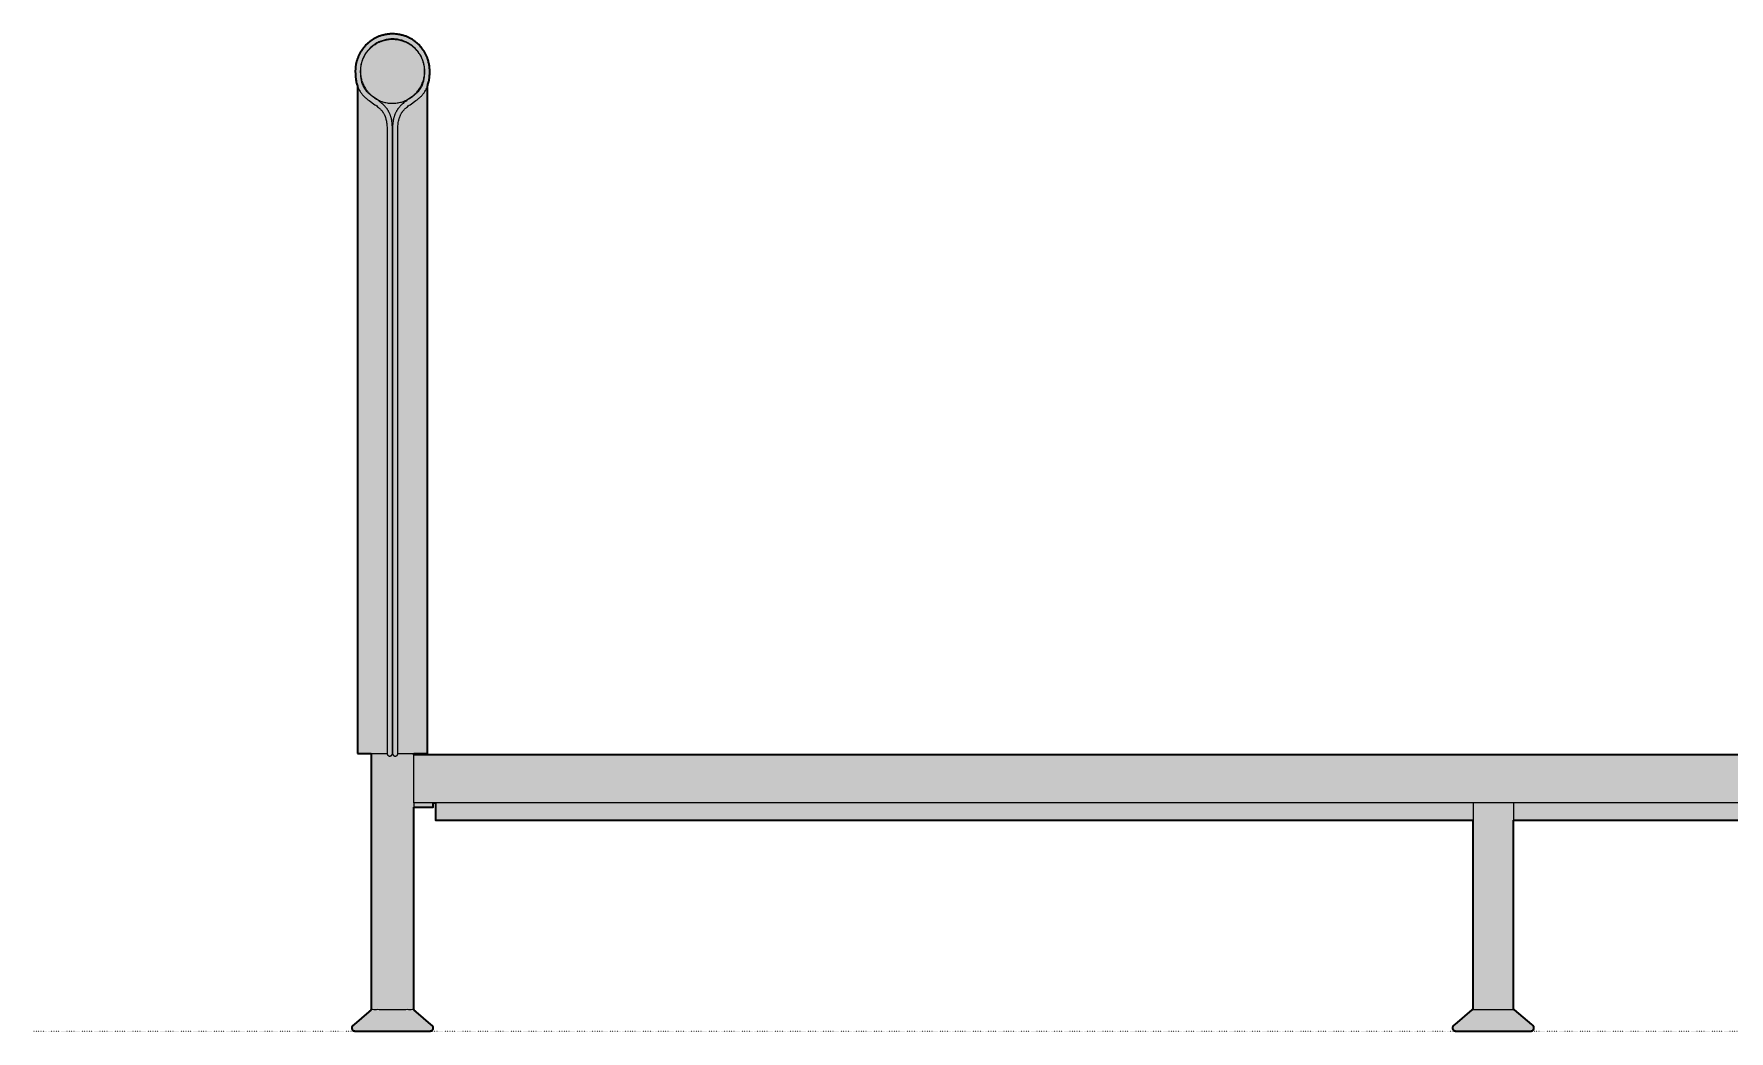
# Model space of a CAD drawing. Header units: millimetres. Extents: x 0 to 4978, y -1455 to 931.
# Drawn here: x 0 to 1582, y 0 to 931 of the extents above; entities that cross this region are included whole.
import ezdxf

# ---------------------------------------------------------------- set-up
doc = ezdxf.new("R2010")
doc.units = ezdxf.units.MM
doc.linetypes.add('Dots', pattern=[1, 0, -1])
doc.layers.add('Blocks', color=7, linetype='Continuous')
doc.layers.add('Blocks$Fill', color=7, linetype='Continuous', true_color=0xffffff)
for name, color, linetype, lineweight, true_color in [('Blocks$Inner', 7, 'Continuous', 25, 0x007f00), ('Blocks$Outline', 7, 'Continuous', 35, 0xff3f3f), ('Groud', 7, 'Dots', 25, 0x243775)]:
    doc.layers.add(name, color=color, linetype=linetype, lineweight=lineweight, true_color=true_color)

# ---------------------------------------------------------------- blocks, each defined once
blk = doc.blocks.new('Tomoto bed 140x200 Side')
at = {"layer": 'Blocks$Fill'}
blk.add_hatch(color=256, dxfattribs=at).paths.add_polyline_path([(314.7, 20), (297.6, 5.2), (297.6, 5.1), (297.5, 5), (297.4, 5), (297.4, 4.9), (297.3, 4.8), (297.2, 4.7), (297.2, 4.6), (297.1, 4.6), (297.1, 4.5), (297, 4.4), (297, 4.3), (296.9, 4.2), (296.9, 4.1), (296.8, 4), (296.8, 3.9), (296.8, 3.8), (296.8, 3.7), (296.7, 3.6), (296.7, 3.5), (296.7, 3.4), (296.7, 3.3), (296.7, 3.2), (296.7, 3.1), (296.7, 3), (296.7, 2.9), (296.7, 2.8), (296.7, 2.7), (296.7, 2.6), (296.7, 2.5), (296.8, 2.3), (296.8, 2.2), (296.8, 2.1), (296.8, 2), (296.9, 2), (296.9, 1.9), (297, 1.8), (297, 1.7), (297, 1.6), (297.1, 1.5), (297.1, 1.4), (297.2, 1.3), (297.3, 1.2), (297.3, 1.1), (297.4, 1.1), (297.5, 1), (297.5, 0.9), (297.6, 0.8), (297.7, 0.8), (297.8, 0.7), (297.8, 0.6), (297.9, 0.6), (298, 0.5), (298.1, 0.4), (298.2, 0.4), (298.3, 0.3), (298.4, 0.3), (298.5, 0.3), (298.6, 0.2), (298.7, 0.2), (298.8, 0.1), (298.9, 0.1), (299, 0.1), (299.1, 0.1), (299.2, 0), (299.3, 0), (299.4, 0), (299.5, 0), (299.6, 0), (299.7, 0), (369.8, 0), (369.9, 0), (370, 0), (370.1, 0), (370.2, 0), (370.3, 0.1), (370.4, 0.1), (370.5, 0.1), (370.6, 0.1), (370.7, 0.2), (370.8, 0.2), (370.9, 0.3), (371, 0.3), (371.1, 0.3), (371.2, 0.4), (371.3, 0.4), (371.3, 0.5), (371.4, 0.6), (371.5, 0.6), (371.6, 0.7), (371.7, 0.8), (371.8, 0.8), (371.8, 0.9), (371.9, 1), (372, 1.1), (372, 1.1), (372.1, 1.2), (372.2, 1.3), (372.2, 1.4), (372.3, 1.5), (372.3, 1.6), (372.4, 1.7), (372.4, 1.8), (372.5, 1.9), (372.5, 2), (372.5, 2), (372.6, 2.1), (372.6, 2.2), (372.6, 2.3), (372.6, 2.5), (372.6, 2.6), (372.7, 2.7), (372.7, 2.8), (372.7, 2.9), (372.7, 3), (372.7, 3.1), (372.7, 3.2), (372.7, 3.3), (372.7, 3.4), (372.6, 3.5), (372.6, 3.6), (372.6, 3.7), (372.6, 3.8), (372.5, 3.9), (372.5, 4), (372.5, 4.1), (372.4, 4.2), (372.4, 4.3), (372.4, 4.4), (372.3, 4.5), (372.2, 4.6), (372.2, 4.6), (372.1, 4.7), (372.1, 4.8), (372, 4.9), (371.9, 5), (371.9, 5), (371.8, 5.1), (371.7, 5.2), (371.6, 5.3), (354.7, 20), (354.7, 209), (372.7, 209), (372.7, 213), (374.8, 213), (374.8, 197), (1343, 197), (1343, 20), (1342, 20), (1326.2, 6.3), (1325, 5.2), (1324.9, 5.1), (1324.8, 5), (1324.8, 5), (1324.7, 4.9), (1324.6, 4.8), (1324.6, 4.7), (1324.5, 4.6), (1324.5, 4.6), (1324.4, 4.5), (1324.4, 4.4), (1324.3, 4.3), (1324.3, 4.2), (1324.2, 4.1), (1324.2, 4), (1324.2, 3.9), (1324.1, 3.8), (1324.1, 3.7), (1324.1, 3.6), (1324.1, 3.5), (1324.1, 3.4), (1324.1, 3.3), (1324, 3.2), (1324, 3.1), (1324, 3), (1324, 2.9), (1324.1, 2.8), (1324.1, 2.7), (1324.1, 2.6), (1324.1, 2.5), (1324.1, 2.3), (1324.1, 2.2), (1324.2, 2.1), (1324.2, 2), (1324.2, 2), (1324.3, 1.9), (1324.3, 1.8), (1324.4, 1.7), (1324.4, 1.6), (1324.5, 1.5), (1324.5, 1.4), (1324.6, 1.3), (1324.6, 1.2), (1324.7, 1.1), (1324.8, 1.1), (1324.8, 1), (1324.9, 0.9), (1325, 0.8), (1325, 0.8), (1325.1, 0.7), (1325.2, 0.6), (1325.3, 0.6), (1325.4, 0.5), (1325.5, 0.4), (1325.5, 0.4), (1325.6, 0.3), (1325.7, 0.3), (1325.8, 0.3), (1325.9, 0.2), (1326, 0.2), (1326.1, 0.1), (1326.2, 0.1), (1326.3, 0.1), (1326.4, 0.1), (1326.5, 0), (1326.6, 0), (1326.7, 0), (1326.8, 0), (1326.9, 0), (1327, 0), (1397.1, 0), (1397.2, 0), (1397.4, 0), (1397.5, 0), (1397.6, 0), (1397.7, 0.1), (1397.8, 0.1), (1397.9, 0.1), (1398, 0.1), (1398.1, 0.2), (1398.2, 0.2), (1398.3, 0.3), (1398.3, 0.3), (1398.4, 0.3), (1398.5, 0.4), (1398.6, 0.4), (1398.7, 0.5), (1398.8, 0.6), (1398.9, 0.6), (1399, 0.7), (1399, 0.8), (1399.1, 0.8), (1399.2, 0.9), (1399.3, 1), (1399.3, 1.1), (1399.4, 1.1), (1399.5, 1.2), (1399.5, 1.3), (1399.6, 1.4), (1399.6, 1.5), (1399.7, 1.6), (1399.7, 1.7), (1399.8, 1.8), (1399.8, 1.9), (1399.9, 2), (1399.9, 2), (1399.9, 2.1), (1399.9, 2.2), (1400, 2.3), (1400, 2.5), (1400, 2.6), (1400, 2.7), (1400, 2.8), (1400, 2.9), (1400, 3), (1400, 3.1), (1400, 3.2), (1400, 3.3), (1400, 3.4), (1400, 3.5), (1400, 3.6), (1400, 3.7), (1399.9, 3.8), (1399.9, 3.9), (1399.9, 4), (1399.8, 4.1), (1399.8, 4.2), (1399.8, 4.3), (1399.7, 4.4), (1399.7, 4.5), (1399.6, 4.6), (1399.6, 4.6), (1399.5, 4.7), (1399.4, 4.8), (1399.4, 4.9), (1399.3, 5), (1399.2, 5), (1399.2, 5.1), (1399.1, 5.2), (1399, 5.3), (1397.9, 6.3), (1382, 20), (1381, 20), (1381, 197), (2344.7, 197), (2344.7, 209), (2392.7, 209), (2392.7, 20), (2375.6, 5.2), (2375.6, 5.1), (2375.5, 5), (2375.4, 5), (2375.4, 4.9), (2375.3, 4.8), (2375.2, 4.7), (2375.2, 4.6), (2375.1, 4.6), (2375.1, 4.5), (2375, 4.4), (2375, 4.3), (2374.9, 4.2), (2374.9, 4.1), (2374.8, 4), (2374.8, 3.9), (2374.8, 3.8), (2374.8, 3.7), (2374.7, 3.6), (2374.7, 3.5), (2374.7, 3.4), (2374.7, 3.3), (2374.7, 3.2), (2374.7, 3.1), (2374.7, 3), (2374.7, 2.9), (2374.7, 2.8), (2374.7, 2.7), (2374.7, 2.6), (2374.7, 2.5), (2374.8, 2.3), (2374.8, 2.2), (2374.8, 2.1), (2374.8, 2), (2374.9, 2), (2374.9, 1.9), (2375, 1.8), (2375, 1.7), (2375, 1.6), (2375.1, 1.5), (2375.1, 1.4), (2375.2, 1.3), (2375.3, 1.2), (2375.3, 1.1), (2375.4, 1.1), (2375.5, 1), (2375.5, 0.9), (2375.6, 0.8), (2375.7, 0.8), (2375.8, 0.7), (2375.8, 0.6), (2375.9, 0.6), (2376, 0.5), (2376.1, 0.4), (2376.2, 0.4), (2376.3, 0.3), (2376.4, 0.3), (2376.5, 0.3), (2376.6, 0.2), (2376.7, 0.2), (2376.8, 0.1), (2376.9, 0.1), (2377, 0.1), (2377.1, 0.1), (2377.2, 0), (2377.3, 0), (2377.4, 0), (2377.5, 0), (2377.6, 0), (2377.7, 0), (2447.8, 0), (2447.9, 0), (2448, 0), (2448.1, 0), (2448.2, 0), (2448.3, 0.1), (2448.4, 0.1), (2448.5, 0.1), (2448.6, 0.1), (2448.7, 0.2), (2448.8, 0.2), (2448.9, 0.3), (2449, 0.3), (2449.1, 0.3), (2449.2, 0.4), (2449.3, 0.4), (2449.3, 0.5), (2449.4, 0.6), (2449.5, 0.6), (2449.6, 0.7), (2449.7, 0.8), (2449.8, 0.8), (2449.8, 0.9), (2449.9, 1), (2450, 1.1), (2450, 1.1), (2450.1, 1.2), (2450.2, 1.3), (2450.2, 1.4), (2450.3, 1.5), (2450.3, 1.6), (2450.4, 1.7), (2450.4, 1.8), (2450.5, 1.9), (2450.5, 2), (2450.5, 2), (2450.6, 2.1), (2450.6, 2.2), (2450.6, 2.3), (2450.6, 2.5), (2450.6, 2.6), (2450.7, 2.7), (2450.7, 2.8), (2450.7, 2.9), (2450.7, 3), (2450.7, 3.1), (2450.7, 3.2), (2450.7, 3.3), (2450.7, 3.4), (2450.6, 3.5), (2450.6, 3.6), (2450.6, 3.7), (2450.6, 3.8), (2450.5, 3.9), (2450.5, 4), (2450.5, 4.1), (2450.4, 4.2), (2450.4, 4.3), (2450.4, 4.4), (2450.3, 4.5), (2450.2, 4.6), (2450.2, 4.6), (2450.1, 4.7), (2450.1, 4.8), (2450, 4.9), (2449.9, 5), (2449.9, 5), (2449.8, 5.1), (2449.7, 5.2), (2449.6, 5.3), (2432.7, 20), (2432.7, 239.6), (2433.6, 240.5), (2434.4, 241.3), (2435.1, 242), (2435.7, 242.8), (2436.4, 243.6), (2437, 244.5), (2437.6, 245.3), (2438.2, 246.2), (2438.7, 247.1), (2439.2, 248), (2439.7, 248.9), (2440.1, 249.9), (2440.5, 250.8), (2440.9, 251.8), (2441.2, 252.8), (2441.5, 253.8), (2441.8, 254.8), (2442, 255.8), (2442.2, 256.8), (2442.4, 257.8), (2442.5, 258.9), (2442.6, 259.9), (2442.7, 262), (2442.7, 263), (2442.6, 264.1), (2442.5, 265.1), (2442.4, 266.2), (2442.2, 267.2), (2442, 268.2), (2441.8, 269.2), (2441.5, 270.2), (2441.2, 271.2), (2440.9, 272.2), (2440.5, 273.2), (2440.1, 274.1), (2439.7, 275.1), (2439.2, 276), (2438.7, 276.9), (2438.2, 277.8), (2437.6, 278.7), (2437, 279.5), (2436.4, 280.4), (2435.7, 281.2), (2435.1, 282), (2434.4, 282.7), (2433.6, 283.5), (2432.9, 284.2), (2432.1, 284.9), (2431.3, 285.5), (2430.4, 286.2), (2429.6, 286.8), (2428.7, 287.4), (2427.8, 287.9), (2426.9, 288.4), (2426, 288.9), (2425.1, 289.3), (2424.1, 289.7), (2423.1, 290.1), (2422.2, 290.5), (2421.2, 290.8), (2420.2, 291.1), (2419.1, 291.3), (2418.1, 291.5), (2417.1, 291.7), (2416.1, 291.8), (2415, 291.9), (2414, 292), (2412.9, 292), (2411.9, 292), (2410.9, 291.9), (2409.8, 291.9), (2408.8, 291.7), (2407.8, 291.6), (2406.7, 291.4), (2405.7, 291.2), (2404.7, 290.9), (2403.7, 290.6), (2402.7, 290.3), (2401.7, 289.9), (2400.8, 289.5), (2399.8, 289.1), (2398.9, 288.6), (2398, 288.2), (2397.1, 287.6), (2396.2, 287.1), (2395.3, 286.5), (2394.5, 285.9), (2393.7, 285.2), (2392.9, 284.5), (2392.1, 283.8), (2391.4, 283.1), (2390.7, 282.4), (2390, 281.6), (2389.3, 280.8), (2388.7, 280), (2388, 279.1), (2387.5, 278.3), (2386.9, 277.4), (2386.4, 276.5), (2385.9, 275.6), (2385.5, 274.6), (2385, 273.7), (2384.7, 272.7), (2384.3, 271.7), (2384, 270.7), (2383.7, 269.7), (2383.4, 268.7), (2383.2, 267.7), (2383, 266.7), (2382.9, 265.6), (2382.8, 264.6), (2382.7, 263.6), (2382.7, 262.5), (2382.7, 261.5), (2382.7, 260.4), (2382.8, 259.4), (2382.9, 258.4), (2383, 258), (354.7, 258), (354.7, 259.2), (367.4, 259.2), (367.4, 812.6), (367.4, 882.3), (367.8, 883.6), (368.1, 884.4), (368.3, 885.4), (368.6, 886.4), (368.8, 887.5), (368.9, 888.6), (369.1, 889.8), (369.2, 890.9), (369.3, 892), (369.4, 893), (369.4, 895), (369.4, 896.6), (369.4, 897.3), (369.4, 897.9), (369.3, 898.5), (369.3, 899.1), (369.2, 899.8), (369.2, 900.4), (369.1, 901.1), (368.9, 901.9), (368.8, 902.7), (368.6, 903.4), (368.4, 904.3), (368.2, 905.3), (367.9, 906.2), (367.6, 907.1), (367.4, 907.7), (367.2, 908.4), (366.9, 909), (366.6, 909.7), (366.4, 910.3), (366.1, 910.9), (365.8, 911.5), (365.4, 912.2), (365.1, 912.8), (364.8, 913.4), (364.4, 914), (364.1, 914.6), (363.7, 915.2), (363.3, 915.7), (362.9, 916.3), (362.5, 916.9), (362, 917.4), (361.6, 918), (361.1, 918.5), (360.7, 919.1), (360.1, 919.7), (359.5, 920.4), (358.8, 921), (358.2, 921.6), (357.7, 922.1), (357.1, 922.5), (356.6, 923), (356, 923.4), (355.5, 923.8), (354.9, 924.3), (354.3, 924.7), (353.7, 925.1), (353.2, 925.4), (352.6, 925.8), (352, 926.2), (351.4, 926.5), (350.7, 926.8), (350.1, 927.1), (349.5, 927.4), (348.9, 927.7), (348.3, 928), (347.6, 928.2), (347, 928.5), (346.4, 928.7), (345.7, 928.9), (345.1, 929.2), (344.5, 929.3), (343.8, 929.5), (343.2, 929.7), (342.5, 929.8), (341.9, 930), (341.2, 930.1), (340.1, 930.3), (338.9, 930.5), (337.7, 930.6), (336.5, 930.7), (335.6, 930.7), (334.8, 930.8), (333.9, 930.7), (333.1, 930.7), (332.5, 930.7), (331.8, 930.6), (331.2, 930.6), (330.6, 930.5), (330, 930.4), (329.4, 930.3), (328.7, 930.2), (328.1, 930.1), (327.5, 930), (326.8, 929.8), (326.2, 929.7), (325.5, 929.5), (324.9, 929.3), (324.3, 929.2), (323.6, 928.9), (323, 928.7), (322.3, 928.5), (321.6, 928.2), (321, 927.9), (320.4, 927.7), (319.7, 927.4), (319.1, 927.1), (318.5, 926.8), (317.9, 926.4), (317.3, 926.1), (316.7, 925.7), (315.8, 925.2), (315, 924.6), (314.4, 924.2), (313.9, 923.8), (313.3, 923.4), (312.8, 923), (312.2, 922.5), (311.7, 922), (311.2, 921.6), (310.6, 921.1), (310.1, 920.6), (309.6, 920.1), (309.2, 919.6), (308.7, 919.1), (308.2, 918.5), (307.8, 918), (307.3, 917.4), (306.9, 916.9), (306.5, 916.3), (306.1, 915.7), (305.7, 915.2), (305.3, 914.6), (304.9, 914), (304.6, 913.4), (304.2, 912.8), (303.9, 912.2), (303.6, 911.5), (303.3, 910.9), (303, 910.3), (302.7, 909.7), (302.5, 909), (302.2, 908.4), (302, 907.8), (301.8, 907.2), (301.6, 906.5), (301.4, 905.9), (301.2, 905.3), (301, 904.6), (300.9, 904), (300.7, 903.3), (300.6, 902.7), (300.5, 902), (300.4, 901.4), (300.3, 900.8), (300.2, 900.2), (300.1, 899.6), (300, 898.8), (300, 898.1), (300, 897.5), (299.9, 896.2), (299.9, 895.1), (299.9, 894.8), (300, 893.2), (300.2, 890.3), (300.4, 889.2), (300.5, 888), (300.7, 886.9), (300.9, 885.9), (301.2, 884.9), (301.4, 883.9), (301.7, 882.9), (301.9, 882.3), (301.9, 259.2), (314.7, 259.2)], flags=0)
at = {"layer": 'Blocks$Inner'}
for p, q in [((314.7, 20), (314.7, 259.2)), ((354.7, 213), (354.7, 20)), ((1343, 197), (1343, 20)), ((1381, 20), (1381, 197))]:
    blk.add_line(p, q, dxfattribs=at)
for points in [[(339.8, 259.2), (339.8, 842.7), (339.8, 843.8), (339.8, 845), (339.9, 846.1), (340, 847.2), (340.1, 848.2), (340.3, 849.2), (340.5, 850.1), (340.6, 850.6), (340.7, 851), (340.8, 851.5), (341, 851.9), (341.1, 852.3), (341.2, 852.7), (341.4, 853.1), (341.5, 853.5), (341.7, 853.9), (341.8, 854.2), (342, 854.6), (342.1, 855), (342.3, 855.3), (342.5, 855.7), (342.7, 856), (342.9, 856.3), (343, 856.7), (343.2, 857), (343.4, 857.3), (343.6, 857.6), (343.9, 857.9), (344.1, 858.2), (344.5, 858.8), (345, 859.3), (345.3, 859.7), (345.6, 860), (345.9, 860.4), (346.3, 860.8), (346.6, 861.1), (347, 861.5), (347.8, 862.2), (348.6, 862.8), (349.4, 863.5), (350.3, 864.1), (351.1, 864.7), (356.5, 868.5), (357.6, 869.3), (358.7, 870.2), (359.4, 870.7), (360, 871.2), (360.5, 871.7), (361, 872.2), (361.6, 872.7), (362.1, 873.3), (362.6, 873.9), (363.1, 874.4), (363.6, 875.1), (364.1, 875.7), (364.5, 876.4), (365, 877.1), (365.4, 877.8), (365.8, 878.5), (366.2, 879.3), (366.6, 880.1), (366.9, 880.9), (367.3, 881.8), (367.6, 882.7), (367.8, 883.6), (368.1, 884.4), (368.3, 885.4), (368.6, 886.4), (368.8, 887.5), (368.9, 888.6), (369.1, 889.8), (369.2, 890.9), (369.3, 892), (369.4, 893), (369.4, 895), (369.4, 896.6), (369.4, 897.3), (369.4, 897.9), (369.3, 898.5), (369.3, 899.1), (369.2, 899.8), (369.2, 900.4), (369.1, 901.1), (368.9, 901.9), (368.8, 902.7), (368.6, 903.4), (368.4, 904.3), (368.2, 905.3), (367.9, 906.2), (367.6, 907.1), (367.4, 907.7), (367.2, 908.4), (366.9, 909), (366.6, 909.7), (366.4, 910.3), (366.1, 910.9), (365.8, 911.5), (365.4, 912.2), (365.1, 912.8), (364.8, 913.4), (364.4, 914), (364.1, 914.6), (363.7, 915.2), (363.3, 915.7), (362.9, 916.3), (362.5, 916.9), (362, 917.4), (361.6, 918), (361.1, 918.5), (360.7, 919.1), (360.1, 919.7), (359.5, 920.4), (358.8, 921), (358.2, 921.6), (357.7, 922.1), (357.1, 922.5), (356.6, 923), (356, 923.4), (355.5, 923.8), (354.9, 924.3), (354.3, 924.7), (353.7, 925.1), (353.2, 925.4), (352.6, 925.8), (352, 926.2), (351.4, 926.5), (350.7, 926.8), (350.1, 927.1), (349.5, 927.4), (348.9, 927.7), (348.3, 928), (347.6, 928.2), (347, 928.5), (346.4, 928.7), (345.7, 928.9), (345.1, 929.2), (344.5, 929.3), (343.8, 929.5), (343.2, 929.7), (342.5, 929.8), (341.9, 930), (341.2, 930.1), (340.1, 930.3), (338.9, 930.5), (337.7, 930.6), (336.5, 930.7), (335.6, 930.7), (334.8, 930.8), (333.9, 930.7), (333.1, 930.7), (332.5, 930.7), (331.8, 930.6), (331.2, 930.6), (330.6, 930.5), (330, 930.4), (329.4, 930.3), (328.7, 930.2), (328.1, 930.1), (327.5, 930), (326.8, 929.8), (326.2, 929.7), (325.5, 929.5), (324.9, 929.3), (324.3, 929.2), (323.6, 928.9), (323, 928.7), (322.3, 928.5), (321.6, 928.2), (321, 927.9), (320.4, 927.7), (319.7, 927.4), (319.1, 927.1), (318.5, 926.8), (317.9, 926.4), (317.3, 926.1), (316.7, 925.7), (315.8, 925.2), (315, 924.6), (314.4, 924.2), (313.9, 923.8), (313.3, 923.4), (312.8, 923), (312.2, 922.5), (311.7, 922), (311.2, 921.6), (310.6, 921.1), (310.1, 920.6), (309.6, 920.1), (309.2, 919.6), (308.7, 919.1), (308.2, 918.5), (307.8, 918), (307.3, 917.4), (306.9, 916.9), (306.5, 916.3), (306.1, 915.7), (305.7, 915.2), (305.3, 914.6), (304.9, 914), (304.6, 913.4), (304.2, 912.8), (303.9, 912.2), (303.6, 911.5), (303.3, 910.9), (303, 910.3), (302.7, 909.7), (302.5, 909), (302.2, 908.4), (302, 907.8), (301.8, 907.2), (301.6, 906.5), (301.4, 905.9), (301.2, 905.3), (301, 904.6), (300.9, 904), (300.7, 903.3), (300.6, 902.7), (300.5, 902), (300.4, 901.4), (300.3, 900.8), (300.2, 900.2), (300.1, 899.6), (300, 898.8), (300, 898.1), (300, 897.5), (299.9, 896.2), (299.9, 895.1), (300, 893.2), (300.1, 891.7), (300.2, 890.3), (300.4, 889.2), (300.5, 888), (300.7, 886.9), (300.9, 885.9), (301.2, 884.9), (301.4, 883.9), (301.7, 882.9), (302, 882), (302.3, 881.2), (302.7, 880.3), (302.9, 879.8), (303.2, 879.3), (303.6, 878.5), (304, 877.8), (304.4, 877.1), (304.8, 876.4), (305.3, 875.7), (305.8, 875.1), (306.3, 874.4), (306.8, 873.9), (307.3, 873.3), (307.8, 872.7), (308.3, 872.2), (308.9, 871.7), (309.4, 871.2), (310, 870.7), (310.7, 870.2), (311.8, 869.3), (312.9, 868.5), (318.2, 864.7), (319.1, 864.1), (320, 863.5), (320.8, 862.8), (321.6, 862.2), (322.3, 861.5), (322.7, 861.1), (323.1, 860.8), (323.4, 860.4), (323.8, 860), (324.1, 859.7), (324.4, 859.3), (324.9, 858.8), (325.3, 858.2), (325.5, 857.9), (325.7, 857.6), (325.9, 857.3), (326.1, 857), (326.3, 856.7), (326.5, 856.3), (326.7, 856), (326.9, 855.7), (327.1, 855.3), (327.2, 855), (327.4, 854.6), (327.6, 854.2), (327.7, 853.9), (327.9, 853.5), (328, 853.1), (328.1, 852.7), (328.3, 852.3), (328.4, 851.9), (328.5, 851.5), (328.6, 851), (328.8, 850.6), (328.9, 850.1), (329.1, 849.2), (329.2, 848.2), (329.4, 847.2), (329.5, 846.1), (329.5, 845), (329.6, 843.8), (329.6, 842.7), (329.6, 259.2)], [(305, 893.4), (304.9, 895.2), (304.9, 896.2), (305, 897.3), (305, 897.8), (305, 898.4), (305.1, 899), (305.1, 899.6), (305.2, 900.1), (305.3, 900.6), (305.4, 901.2), (305.5, 901.7), (305.6, 902.3), (305.7, 902.8), (305.9, 903.4), (306, 903.9), (306.2, 904.5), (306.3, 905), (306.5, 905.5), (306.7, 906.1), (306.9, 906.6), (307.1, 907.2), (307.3, 907.7), (307.6, 908.2), (307.8, 908.8), (308.1, 909.3), (308.3, 909.8), (308.6, 910.4), (308.9, 910.9), (309.2, 911.4), (309.5, 911.9), (309.9, 912.4), (310.2, 912.9), (310.5, 913.4), (310.9, 913.9), (311.3, 914.3), (311.6, 914.8), (312, 915.3), (312.4, 915.7), (312.8, 916.2), (313.2, 916.6), (313.7, 917.1), (314.1, 917.5), (314.5, 917.9), (315, 918.3), (315.4, 918.7), (315.9, 919.1), (316.4, 919.5), (316.9, 919.8), (317.3, 920.2), (317.8, 920.5), (318.6, 921), (319.3, 921.5), (319.8, 921.8), (320.3, 922), (320.8, 922.3), (321.4, 922.6), (321.9, 922.9), (322.4, 923.1), (323, 923.3), (323.5, 923.6), (324.1, 923.8), (324.7, 924), (325.2, 924.2), (325.8, 924.4), (326.3, 924.5), (326.9, 924.7), (327.4, 924.8), (328, 925), (328.5, 925.1), (329.1, 925.2), (329.6, 925.3), (330.1, 925.4), (330.7, 925.5), (331.2, 925.5), (331.7, 925.6), (332.3, 925.7), (332.8, 925.7), (333.3, 925.7), (334, 925.7), (334.8, 925.8), (335.5, 925.7), (336.2, 925.7), (337.3, 925.6), (338.3, 925.5), (339.3, 925.4), (340.3, 925.2), (340.9, 925.1), (341.4, 925), (342, 924.8), (342.5, 924.7), (343.1, 924.5), (343.6, 924.4), (344.1, 924.2), (344.7, 924), (345.2, 923.8), (345.8, 923.6), (346.3, 923.4), (346.8, 923.2), (347.4, 922.9), (347.9, 922.7), (348.4, 922.4), (349, 922.1), (349.5, 921.8), (350, 921.5), (350.5, 921.2), (351, 920.9), (351.5, 920.5), (352, 920.2), (352.5, 919.8), (353, 919.5), (353.4, 919.1), (353.9, 918.7), (354.4, 918.3), (354.8, 917.9), (355.4, 917.4), (355.9, 916.8), (356.4, 916.3), (356.9, 915.7), (357.3, 915.3), (357.7, 914.8), (358.1, 914.3), (358.5, 913.9), (358.8, 913.4), (359.2, 912.9), (359.5, 912.4), (359.8, 911.9), (360.1, 911.4), (360.4, 910.9), (360.7, 910.4), (361, 909.8), (361.3, 909.3), (361.6, 908.8), (361.8, 908.2), (362, 907.7), (362.3, 907.1), (362.5, 906.6), (362.7, 906), (362.9, 905.5), (363.1, 904.7), (363.4, 903.9), (363.6, 903.1), (363.7, 902.4), (363.9, 901.7), (364, 901.1), (364.1, 900.4), (364.2, 899.7), (364.3, 899.2), (364.3, 898.7), (364.4, 898.1), (364.4, 897.6), (364.4, 897.1), (364.4, 896.5), (364.4, 895.1), (364.4, 893.3), (364.3, 892.3), (364.2, 891.4), (364.1, 890.4), (364, 889.3), (363.8, 888.4), (363.7, 887.4), (363.5, 886.6), (363.3, 885.7), (363.1, 885), (362.8, 884.3), (362.6, 883.5), (362.3, 882.8), (362, 882.1), (361.7, 881.5), (361.4, 880.9), (361.1, 880.3), (360.7, 879.7), (360.4, 879.1), (360, 878.6), (359.6, 878.1), (359.2, 877.6), (358.8, 877.1), (358.4, 876.7), (358, 876.2), (357.6, 875.8), (357.1, 875.4), (356.6, 875), (356.2, 874.6), (355.6, 874.1), (354.6, 873.3), (353.6, 872.5), (348.2, 868.8), (347.3, 868.1), (346.3, 867.4), (345.4, 866.7), (344.5, 865.9), (343.6, 865.1), (343.2, 864.7), (342.7, 864.3), (342.3, 863.9), (341.9, 863.4), (341.5, 863), (341.1, 862.5), (340.6, 861.9), (340, 861.1), (339.8, 860.8), (339.5, 860.4), (339.3, 860), (339, 859.6), (338.8, 859.2), (338.5, 858.8), (338.3, 858.4), (338.1, 858), (337.8, 857.5), (337.6, 857.1), (337.4, 856.7), (337.2, 856.2), (337, 855.8), (336.8, 855.3), (336.7, 854.8), (336.5, 854.3), (336.3, 853.8), (336.2, 853.3), (336, 852.8), (335.9, 852.3), (335.7, 851.7), (335.6, 851.2), (335.4, 850.1), (335.2, 848.9), (335, 847.8), (334.9, 846.5), (334.8, 845.3), (334.8, 844), (334.8, 842.7), (334.8, 259.2), (334.8, 259.1), (334.8, 259), (334.8, 258.9), (334.8, 258.8), (334.8, 258.8), (334.8, 258.7), (334.8, 258.6), (334.8, 258.5), (334.9, 258.4), (334.9, 258.4), (334.9, 258.3), (335, 258.2), (335, 258.1), (335, 258), (335.1, 258), (335.1, 257.9), (335.2, 257.8), (335.2, 257.7), (335.3, 257.7), (335.3, 257.6), (335.4, 257.5), (335.4, 257.5), (335.5, 257.4), (335.5, 257.4), (335.6, 257.3), (335.7, 257.3), (335.7, 257.2), (335.8, 257.1), (335.9, 257.1), (336, 257.1), (336, 257), (336.1, 257), (336.2, 256.9), (336.3, 256.9), (336.3, 256.9), (336.4, 256.8), (336.5, 256.8), (336.6, 256.8), (336.7, 256.8), (336.7, 256.7), (336.8, 256.7), (336.9, 256.7), (337, 256.7), (337.1, 256.7), (337.2, 256.7), (337.3, 256.7), (337.3, 256.7), (337.4, 256.7), (337.5, 256.7), (337.6, 256.7), (337.7, 256.7), (337.8, 256.7), (337.8, 256.8), (337.9, 256.8), (338, 256.8), (338.1, 256.8), (338.2, 256.9), (338.3, 256.9), (338.3, 256.9), (338.4, 257), (338.5, 257), (338.6, 257.1), (338.6, 257.1), (338.7, 257.1), (338.8, 257.2), (338.8, 257.3), (338.9, 257.3), (339, 257.4), (339, 257.4), (339.1, 257.5), (339.1, 257.5), (339.2, 257.6), (339.2, 257.7), (339.3, 257.7), (339.3, 257.8), (339.4, 257.9), (339.4, 258), (339.5, 258), (339.5, 258.1), (339.5, 258.2), (339.6, 258.3), (339.6, 258.4), (339.6, 258.4), (339.7, 258.5), (339.7, 258.6), (339.7, 258.7), (339.7, 258.8), (339.7, 258.8), (339.7, 258.9), (339.8, 259), (339.8, 259.1), (339.8, 259.2), (340.4, 259.2), (358.7, 259.2), (367.4, 259.2), (367.4, 812.6), (367.4, 882.3)], [(299.9, 896.2), (300, 894.5), (300, 893.2)], [(301.9, 259.2), (301.9, 882.3), (301.9, 812.6), (301.9, 259.2), (310.6, 259.2), (329, 259.2), (329.6, 259.2), (329.6, 259.1), (329.6, 259), (329.6, 258.9), (329.6, 258.8), (329.6, 258.8), (329.7, 258.7), (329.7, 258.6), (329.7, 258.5), (329.7, 258.4), (329.8, 258.4), (329.8, 258.3), (329.8, 258.2), (329.9, 258.1), (329.9, 258), (329.9, 258), (330, 257.9), (330, 257.8), (330.1, 257.7), (330.1, 257.7), (330.2, 257.6), (330.2, 257.5), (330.3, 257.5), (330.3, 257.4), (330.4, 257.4), (330.5, 257.3), (330.5, 257.3), (330.6, 257.2), (330.7, 257.1), (330.7, 257.1), (330.8, 257.1), (330.9, 257), (331, 257), (331, 256.9), (331.1, 256.9), (331.2, 256.9), (331.3, 256.8), (331.4, 256.8), (331.4, 256.8), (331.5, 256.8), (331.6, 256.7), (331.7, 256.7), (331.8, 256.7), (331.9, 256.7), (331.9, 256.7), (332, 256.7), (332.1, 256.7), (332.2, 256.7), (332.3, 256.7), (332.4, 256.7), (332.4, 256.7), (332.5, 256.7), (332.6, 256.7), (332.7, 256.8), (332.8, 256.8), (332.9, 256.8), (332.9, 256.8), (333, 256.9), (333.1, 256.9), (333.2, 256.9), (333.3, 257), (333.3, 257), (333.4, 257.1), (333.5, 257.1), (333.6, 257.1), (333.6, 257.2), (333.7, 257.3), (333.8, 257.3), (333.8, 257.4), (333.9, 257.4), (333.9, 257.5), (334, 257.5), (334, 257.6), (334.1, 257.7), (334.2, 257.7), (334.2, 257.8), (334.2, 257.9), (334.3, 258), (334.3, 258), (334.4, 258.1), (334.4, 258.2), (334.4, 258.3), (334.5, 258.4), (334.5, 258.4), (334.5, 258.5), (334.5, 258.6), (334.6, 258.7), (334.6, 258.8), (334.6, 258.8), (334.6, 258.9), (334.6, 259), (334.6, 259.1), (334.6, 259.2), (334.6, 842.7), (334.6, 844), (334.5, 845.3), (334.5, 846.5), (334.3, 847.8), (334.2, 848.9), (334, 850.1), (333.8, 851.2), (333.6, 851.7), (333.5, 852.3), (333.3, 852.8), (333.2, 853.3), (333, 853.8), (332.9, 854.3), (332.7, 854.8), (332.5, 855.3), (332.3, 855.8), (332.1, 856.2), (331.9, 856.7), (331.7, 857.1), (331.5, 857.5), (331.3, 858), (331.1, 858.4), (330.8, 858.8), (330.6, 859.2), (330.4, 859.6), (330.1, 860), (329.9, 860.4), (329.6, 860.8), (329.3, 861.1), (328.8, 861.9), (328.2, 862.5), (327.8, 863), (327.4, 863.4), (327, 863.9), (326.6, 864.3), (326.2, 864.7), (325.7, 865.1), (324.8, 865.9), (323.9, 866.7), (323, 867.4), (322.1, 868.1), (321.2, 868.8), (315.8, 872.5), (314.8, 873.3), (313.8, 874.1), (313.2, 874.6), (312.7, 875), (312.3, 875.4), (311.8, 875.8), (311.4, 876.2), (311, 876.7), (310.5, 877.1), (310.1, 877.6), (309.7, 878.1), (309.4, 878.6), (309, 879.1), (308.6, 879.7), (308.3, 880.3), (308, 880.9), (307.7, 881.5), (307.5, 881.9), (307.3, 882.3), (307, 883), (306.7, 883.7), (306.5, 884.5), (306.2, 885.3), (306, 886.1), (305.8, 887), (305.6, 887.9), (305.5, 888.8), (305.3, 889.8), (305.2, 890.8), (305.1, 892.1), (305, 893.4), (304.9, 894.6), (304.9, 896.2)], [(354.7, 259.2), (354.7, 258), (2383, 258)], [(2388.7, 244), (2388.7, 238), (2388.7, 230.1), (2388.7, 225.1), (2388.7, 213), (354.7, 213), (354.7, 258)], [(372.7, 213), (372.7, 209), (354.7, 209)], [(1343.2, 213), (1343.2, 197), (374.8, 197), (374.8, 213)], [(1380.9, 213), (1380.9, 197), (2344.7, 197), (2344.7, 213), (2344.7, 209), (2352.7, 209), (2392.7, 209)]]:
    blk.add_lwpolyline(points, dxfattribs=at)
for points in [[(304.7, 894.6), (304.8, 893.6), (304.9, 892.5), (305, 891.5), (305.2, 890.5), (305.4, 889.4), (305.6, 888.4), (305.9, 887.4), (306.2, 886.4), (306.6, 885.5), (306.9, 884.5), (307.4, 883.5), (307.8, 882.6), (308.3, 881.7), (308.8, 880.8), (309.4, 879.9), (309.9, 879), (310.5, 878.2), (311.2, 877.3), (311.8, 876.5), (312.5, 875.7), (313.2, 875), (314, 874.2), (314.7, 873.5), (315.5, 872.9), (316.4, 872.2), (317.2, 871.6), (318, 871), (318.9, 870.4), (319.8, 869.9), (320.7, 869.4), (321.7, 868.9), (322.6, 868.5), (323.6, 868.1), (324.6, 867.7), (325.5, 867.4), (326.5, 867.1), (327.5, 866.8), (328.6, 866.6), (329.6, 866.4), (330.6, 866.2), (331.6, 866.1), (332.7, 866), (333.7, 866), (334.8, 866), (335.8, 866), (336.9, 866.1), (337.9, 866.1), (338.9, 866.3), (340, 866.4), (341, 866.6), (342, 866.9), (343, 867.1), (344, 867.5), (345, 867.8), (346, 868.2), (346.9, 868.6), (347.9, 869), (348.8, 869.5), (349.7, 870), (350.6, 870.5), (351.5, 871.1), (352.3, 871.7), (353.2, 872.3), (354, 873), (354.8, 873.7), (355.5, 874.4), (356.3, 875.1), (357, 875.9), (357.6, 876.7), (358.3, 877.5), (358.9, 878.3), (359.5, 879.1), (360.1, 880), (360.6, 880.9), (361.2, 881.8), (361.6, 882.8), (362.1, 883.7), (362.5, 884.7), (362.9, 885.6), (363.2, 886.6), (363.5, 887.6), (363.8, 888.6), (364, 889.6), (364.2, 890.6), (364.4, 891.7), (364.5, 892.7), (364.6, 893.7), (364.7, 894.8), (364.7, 895.8), (364.7, 896.9), (364.6, 897.9), (364.6, 899), (364.4, 900), (364.3, 901), (364.1, 902), (363.9, 903.1), (363.6, 904.1), (363.3, 905.1), (363, 906.1), (362.6, 907), (362.2, 908), (361.8, 908.9), (361.3, 909.9), (360.8, 910.8), (360.3, 911.7), (359.7, 912.6), (359.1, 913.4), (358.5, 914.3), (357.9, 915.1), (357.2, 915.9), (356.5, 916.6), (355.8, 917.4), (355, 918.1), (354.2, 918.8), (353.4, 919.5), (352.6, 920.1), (351.7, 920.7), (350.9, 921.3), (350, 921.8), (349.1, 922.3), (348.2, 922.8), (347.2, 923.3), (346.3, 923.7), (345.3, 924.1), (344.3, 924.4), (343.3, 924.8), (342.3, 925), (341.3, 925.3), (340.3, 925.5), (339.3, 925.7), (338.2, 925.8), (337.2, 925.9), (336.2, 926), (335.1, 926), (334.1, 926), (333, 926), (332, 925.9), (331, 925.8), (329.9, 925.6), (328.9, 925.5), (327.9, 925.2), (326.9, 925), (325.9, 924.7), (324.9, 924.4), (323.9, 924), (322.9, 923.6), (322, 923.2), (321, 922.7), (320.1, 922.3), (319.2, 921.7), (318.3, 921.2), (317.5, 920.6), (316.6, 920), (315.8, 919.4), (315, 918.7), (314.2, 918), (313.5, 917.3), (312.8, 916.5), (312.1, 915.7), (311.4, 914.9), (310.7, 914.1), (310.1, 913.3), (309.5, 912.4), (309, 911.5), (308.5, 910.6), (308, 909.7), (307.5, 908.8), (307.1, 907.8), (306.7, 906.9), (306.3, 905.9), (306, 904.9), (305.7, 903.9), (305.5, 902.9), (305.2, 901.9), (305, 900.8), (304.9, 899.8), (304.8, 898.8), (304.7, 897.7), (304.7, 896.7), (304.7, 895.7)], [(1397.9, 6.3), (1382, 20), (1362, 20), (1342, 20), (1326.2, 6.3), (1325.1, 5.3), (1325, 5.2), (1324.9, 5.1), (1324.8, 5), (1324.8, 5), (1324.7, 4.9), (1324.6, 4.8), (1324.6, 4.7), (1324.5, 4.6), (1324.5, 4.6), (1324.4, 4.5), (1324.4, 4.4), (1324.3, 4.3), (1324.3, 4.2), (1324.2, 4.1), (1324.2, 4), (1324.2, 3.9), (1324.1, 3.8), (1324.1, 3.7), (1324.1, 3.6), (1324.1, 3.5), (1324.1, 3.4), (1324.1, 3.3), (1324, 3.2), (1324, 3.1), (1324, 3), (1324, 2.9), (1324.1, 2.8), (1324.1, 2.7), (1324.1, 2.6), (1324.1, 2.5), (1324.1, 2.3), (1324.1, 2.2), (1324.2, 2.1), (1324.2, 2), (1324.2, 2), (1324.3, 1.9), (1324.3, 1.8), (1324.4, 1.7), (1324.4, 1.6), (1324.5, 1.5), (1324.5, 1.4), (1324.6, 1.3), (1324.6, 1.2), (1324.7, 1.1), (1324.8, 1.1), (1324.8, 1), (1324.9, 0.9), (1325, 0.8), (1325, 0.8), (1325.1, 0.7), (1325.2, 0.6), (1325.3, 0.6), (1325.4, 0.5), (1325.5, 0.4), (1325.5, 0.4), (1325.6, 0.3), (1325.7, 0.3), (1325.8, 0.3), (1325.9, 0.2), (1326, 0.2), (1326.1, 0.1), (1326.2, 0.1), (1326.3, 0.1), (1326.4, 0.1), (1326.5, 0), (1326.6, 0), (1326.7, 0), (1326.8, 0), (1326.9, 0), (1327, 0), (1327, 0), (1337.3, 0), (1362, 0), (1386.8, 0), (1397, 0), (1397.1, 0), (1397.2, 0), (1397.4, 0), (1397.5, 0), (1397.6, 0), (1397.7, 0.1), (1397.8, 0.1), (1397.9, 0.1), (1398, 0.1), (1398.1, 0.2), (1398.2, 0.2), (1398.3, 0.3), (1398.3, 0.3), (1398.4, 0.3), (1398.5, 0.4), (1398.6, 0.4), (1398.7, 0.5), (1398.8, 0.6), (1398.9, 0.6), (1399, 0.7), (1399, 0.8), (1399.1, 0.8), (1399.2, 0.9), (1399.3, 1), (1399.3, 1.1), (1399.4, 1.1), (1399.5, 1.2), (1399.5, 1.3), (1399.6, 1.4), (1399.6, 1.5), (1399.7, 1.6), (1399.7, 1.7), (1399.8, 1.8), (1399.8, 1.9), (1399.9, 2), (1399.9, 2), (1399.9, 2.1), (1399.9, 2.2), (1400, 2.3), (1400, 2.5), (1400, 2.6), (1400, 2.7), (1400, 2.8), (1400, 2.9), (1400, 3), (1400, 3.1), (1400, 3.2), (1400, 3.3), (1400, 3.4), (1400, 3.5), (1400, 3.6), (1400, 3.7), (1399.9, 3.8), (1399.9, 3.9), (1399.9, 4), (1399.8, 4.1), (1399.8, 4.2), (1399.8, 4.3), (1399.7, 4.4), (1399.7, 4.5), (1399.6, 4.6), (1399.6, 4.6), (1399.5, 4.7), (1399.4, 4.8), (1399.4, 4.9), (1399.3, 5), (1399.2, 5), (1399.2, 5.1), (1399.1, 5.2), (1399, 5.3)]]:
    blk.add_lwpolyline(points, close=True, dxfattribs=at)
blk.add_open_spline([(334.7, 20), (354.7, 20), (370.5, 6.3), (371.6, 5.3), (371.7, 5.2), (371.8, 5.1), (371.9, 5), (371.9, 5), (372, 4.9), (372.1, 4.8), (372.1, 4.7), (372.2, 4.6), (372.2, 4.6), (372.3, 4.5), (372.4, 4.4), (372.4, 4.3), (372.4, 4.2), (372.5, 4.1), (372.5, 4), (372.5, 3.9), (372.6, 3.8), (372.6, 3.7), (372.6, 3.6), (372.6, 3.5), (372.7, 3.4), (372.7, 3.3), (372.7, 3.2), (372.7, 3.1), (372.7, 3), (372.7, 2.9), (372.7, 2.8), (372.7, 2.7), (372.6, 2.6), (372.6, 2.5), (372.6, 2.3), (372.6, 2.2), (372.6, 2.1), (372.5, 2), (372.5, 2), (372.5, 1.9), (372.4, 1.8), (372.4, 1.7), (372.3, 1.6), (372.3, 1.5), (372.2, 1.4), (372.2, 1.3), (372.1, 1.2), (372, 1.1), (372, 1.1), (371.9, 1), (371.8, 0.9), (371.8, 0.8), (371.7, 0.8), (371.6, 0.7), (371.5, 0.6), (371.4, 0.6), (371.3, 0.5), (371.3, 0.4), (371.2, 0.4), (371.1, 0.3), (371, 0.3), (370.9, 0.3), (370.8, 0.2), (370.7, 0.2), (370.6, 0.1), (370.5, 0.1), (370.4, 0.1), (370.3, 0.1), (370.2, 0), (370.1, 0), (370, 0), (369.9, 0), (369.8, 0), (369.7, 0), (299.7, 0), (299.7, 0), (299.6, 0), (299.5, 0), (299.4, 0), (299.3, 0), (299.2, 0), (299.1, 0.1), (299, 0.1), (298.9, 0.1), (298.8, 0.1), (298.7, 0.2), (298.6, 0.2), (298.5, 0.3), (298.4, 0.3), (298.3, 0.3), (298.2, 0.4), (298.1, 0.4), (298, 0.5), (297.9, 0.6), (297.8, 0.6), (297.8, 0.7), (297.7, 0.8), (297.6, 0.8), (297.5, 0.9), (297.5, 1), (297.4, 1.1), (297.3, 1.1), (297.3, 1.2), (297.2, 1.3), (297.1, 1.4), (297.1, 1.5), (297, 1.6), (297, 1.7), (297, 1.8), (296.9, 1.9), (296.9, 2), (296.8, 2), (296.8, 2.1), (296.8, 2.2), (296.8, 2.3), (296.7, 2.5), (296.7, 2.6), (296.7, 2.7), (296.7, 2.8), (296.7, 2.9), (296.7, 3), (296.7, 3.1), (296.7, 3.2), (296.7, 3.3), (296.7, 3.4), (296.7, 3.5), (296.7, 3.6), (296.8, 3.7), (296.8, 3.8), (296.8, 3.9), (296.8, 4), (296.9, 4.1), (296.9, 4.2), (297, 4.3), (297, 4.4), (297.1, 4.5), (297.1, 4.6), (297.2, 4.6), (297.2, 4.7), (297.3, 4.8), (297.4, 4.9), (297.4, 5), (297.5, 5), (297.6, 5.1), (297.6, 5.2), (297.7, 5.3), (298.9, 6.3), (314.7, 20), (334.7, 20)], degree=1, knots=[0, 0, 20, 40.968326, 42.472205, 42.576192, 42.680179, 42.784167, 42.888154, 42.992141, 43.096128, 43.200115, 43.304103, 43.40809, 43.512077, 43.616064, 43.720051, 43.824039, 43.928026, 44.032013, 44.136, 44.239987, 44.343974, 44.447962, 44.551949, 44.655936, 44.759923, 44.86391, 44.967898, 45.071885, 45.175872, 45.279859, 45.383846, 45.487834, 45.591821, 45.695808, 45.799795, 45.903782, 46.00777, 46.111757, 46.215744, 46.319731, 46.423718, 46.527705, 46.631693, 46.73568, 46.839667, 46.943654, 47.047641, 47.151629, 47.255616, 47.359603, 47.46359, 47.567577, 47.671565, 47.775552, 47.879539, 47.983526, 48.087513, 48.1915, 48.295488, 48.399475, 48.503462, 48.607449, 48.711436, 48.815424, 48.919411, 49.023398, 49.127385, 49.231372, 49.33536, 49.439347, 49.543334, 49.647321, 49.751308, 119.746863, 119.751308, 119.855296, 119.959283, 120.06327, 120.167257, 120.271244, 120.375231, 120.479219, 120.583206, 120.687193, 120.79118, 120.895167, 120.999155, 121.103142, 121.207129, 121.311116, 121.415103, 121.519091, 121.623078, 121.727065, 121.831052, 121.935039, 122.039027, 122.143014, 122.247001, 122.350988, 122.454975, 122.558962, 122.66295, 122.766937, 122.870924, 122.974911, 123.078898, 123.182886, 123.286873, 123.39086, 123.494847, 123.598834, 123.702822, 123.806809, 123.910796, 124.014783, 124.11877, 124.222757, 124.326745, 124.430732, 124.534719, 124.638706, 124.742693, 124.846681, 124.950668, 125.054655, 125.158642, 125.262629, 125.366617, 125.470604, 125.574591, 125.678578, 125.782565, 125.886553, 125.99054, 126.094527, 126.198514, 126.302501, 126.406488, 126.510476, 126.614463, 126.71845, 126.822437, 126.926424, 127.030412, 128.534291, 149.502617, 169.502617, 169.502617], dxfattribs=at)
at = {"layer": 'Blocks$Outline'}
for points in [[(367.4, 882.3), (367.6, 882.7), (367.8, 883.6), (368.1, 884.4), (368.3, 885.4), (368.6, 886.4), (368.8, 887.5), (368.9, 888.6), (369.1, 889.8), (369.2, 890.9), (369.3, 892), (369.4, 893), (369.4, 895), (369.4, 896.6), (369.4, 897.3), (369.4, 897.9), (369.3, 898.5), (369.3, 899.1), (369.2, 899.8), (369.2, 900.4), (369.1, 901.1), (368.9, 901.9), (368.8, 902.7), (368.6, 903.4), (368.4, 904.3), (368.2, 905.3), (367.9, 906.2), (367.6, 907.1), (367.4, 907.7), (367.2, 908.4), (366.9, 909), (366.6, 909.7), (366.4, 910.3), (366.1, 910.9), (365.8, 911.5), (365.4, 912.2), (365.1, 912.8), (364.8, 913.4), (364.4, 914), (364.1, 914.6), (363.7, 915.2), (363.3, 915.7), (362.9, 916.3), (362.5, 916.9), (362, 917.4), (361.6, 918), (361.1, 918.5), (360.7, 919.1), (360.1, 919.7), (359.5, 920.4), (358.8, 921), (358.2, 921.6), (357.7, 922.1), (357.1, 922.5), (356.6, 923), (356, 923.4), (355.5, 923.8), (354.9, 924.3), (354.3, 924.7), (353.7, 925.1), (353.2, 925.4), (352.6, 925.8), (352, 926.2), (351.4, 926.5), (350.7, 926.8), (350.1, 927.1), (349.5, 927.4), (348.9, 927.7), (348.3, 928), (347.6, 928.2), (347, 928.5), (346.4, 928.7), (345.7, 928.9), (345.1, 929.2), (344.5, 929.3), (343.8, 929.5), (343.2, 929.7), (342.5, 929.8), (341.9, 930), (341.2, 930.1), (340.1, 930.3), (338.9, 930.5), (337.7, 930.6), (336.5, 930.7), (335.6, 930.7), (334.8, 930.8), (333.9, 930.7), (333.1, 930.7), (332.5, 930.7), (331.8, 930.6), (331.2, 930.6), (330.6, 930.5), (330, 930.4), (329.4, 930.3), (328.7, 930.2), (328.1, 930.1), (327.5, 930), (326.8, 929.8), (326.2, 929.7), (325.5, 929.5), (324.9, 929.3), (324.3, 929.2), (323.6, 928.9), (323, 928.7), (322.3, 928.5), (321.6, 928.2), (321, 927.9), (320.4, 927.7), (319.7, 927.4), (319.1, 927.1), (318.5, 926.8), (317.9, 926.4), (317.3, 926.1), (316.7, 925.7), (315.8, 925.2), (315, 924.6), (314.4, 924.2), (313.9, 923.8), (313.3, 923.4), (312.8, 923), (312.2, 922.5), (311.7, 922), (311.2, 921.6), (310.6, 921.1), (310.1, 920.6), (309.6, 920.1), (309.2, 919.6), (308.7, 919.1), (308.2, 918.5), (307.8, 918), (307.3, 917.4), (306.9, 916.9), (306.5, 916.3), (306.1, 915.7), (305.7, 915.2), (305.3, 914.6), (304.9, 914), (304.6, 913.4), (304.2, 912.8), (303.9, 912.2), (303.6, 911.5), (303.3, 910.9), (303, 910.3), (302.7, 909.7), (302.5, 909), (302.2, 908.4), (302, 907.8), (301.8, 907.2), (301.6, 906.5), (301.4, 905.9), (301.2, 905.3), (301, 904.6), (300.9, 904), (300.7, 903.3), (300.6, 902.7), (300.5, 902), (300.4, 901.4), (300.3, 900.8), (300.2, 900.2), (300.1, 899.6), (300, 898.8), (300, 898.1), (300, 897.5), (299.9, 896.2), (299.9, 895.1), (299.9, 894.8)], [(299.9, 894.8), (300, 894.5), (300, 893.2)], [(300, 893.2), (300.1, 891.7), (300.2, 890.3), (300.4, 889.2), (300.5, 888), (300.7, 886.9), (300.9, 885.9), (301.2, 884.9), (301.4, 883.9), (301.7, 882.9), (301.9, 882.3)], [(301.9, 882.3), (301.9, 259.2)], [(354.7, 259.2), (358.7, 259.2), (367.4, 259.2), (367.4, 812.6), (367.4, 882.3)], [(301.9, 259.2), (310.6, 259.2), (314.7, 259.2)], [(314.7, 259.2), (314.7, 20)], [(2383, 258), (354.7, 258), (354.7, 259.2)], [(354.7, 209), (372.7, 209), (372.7, 213)], [(354.7, 20), (354.7, 209)], [(372.7, 213), (374.8, 213)], [(374.8, 213), (374.8, 197), (1343, 197)], [(1381, 197), (2344.7, 197), (2344.7, 209)], [(1343, 197), (1343, 20)], [(1381, 20), (1381, 197)], [(314.7, 20), (298.9, 6.3), (297.7, 5.3), (297.6, 5.2), (297.6, 5.1), (297.5, 5), (297.4, 5), (297.4, 4.9), (297.3, 4.8), (297.2, 4.7), (297.2, 4.6), (297.1, 4.6), (297.1, 4.5), (297, 4.4), (297, 4.3), (296.9, 4.2), (296.9, 4.1), (296.8, 4), (296.8, 3.9), (296.8, 3.8), (296.8, 3.7), (296.7, 3.6), (296.7, 3.5), (296.7, 3.4), (296.7, 3.3), (296.7, 3.2), (296.7, 3.1), (296.7, 3), (296.7, 2.9), (296.7, 2.8), (296.7, 2.7), (296.7, 2.6), (296.7, 2.5), (296.8, 2.3), (296.8, 2.2), (296.8, 2.1), (296.8, 2), (296.9, 2), (296.9, 1.9), (297, 1.8), (297, 1.7), (297, 1.6), (297.1, 1.5), (297.1, 1.4), (297.2, 1.3), (297.3, 1.2), (297.3, 1.1), (297.4, 1.1), (297.5, 1), (297.5, 0.9), (297.6, 0.8), (297.7, 0.8), (297.8, 0.7), (297.8, 0.6), (297.9, 0.6), (298, 0.5), (298.1, 0.4), (298.2, 0.4), (298.3, 0.3), (298.4, 0.3), (298.5, 0.3), (298.6, 0.2), (298.7, 0.2), (298.8, 0.1), (298.9, 0.1), (299, 0.1), (299.1, 0.1), (299.2, 0), (299.3, 0), (299.4, 0), (299.5, 0), (299.6, 0), (299.7, 0), (299.7, 0), (369.7, 0), (369.8, 0), (369.9, 0), (370, 0), (370.1, 0), (370.2, 0), (370.3, 0.1), (370.4, 0.1), (370.5, 0.1), (370.6, 0.1), (370.7, 0.2), (370.8, 0.2), (370.9, 0.3), (371, 0.3), (371.1, 0.3), (371.2, 0.4), (371.3, 0.4), (371.3, 0.5), (371.4, 0.6), (371.5, 0.6), (371.6, 0.7), (371.7, 0.8), (371.8, 0.8), (371.8, 0.9), (371.9, 1), (372, 1.1), (372, 1.1), (372.1, 1.2), (372.2, 1.3), (372.2, 1.4), (372.3, 1.5), (372.3, 1.6), (372.4, 1.7), (372.4, 1.8), (372.5, 1.9), (372.5, 2), (372.5, 2), (372.6, 2.1), (372.6, 2.2), (372.6, 2.3), (372.6, 2.5), (372.6, 2.6), (372.7, 2.7), (372.7, 2.8), (372.7, 2.9), (372.7, 3), (372.7, 3.1), (372.7, 3.2), (372.7, 3.3), (372.7, 3.4), (372.6, 3.5), (372.6, 3.6), (372.6, 3.7), (372.6, 3.8), (372.5, 3.9), (372.5, 4), (372.5, 4.1), (372.4, 4.2), (372.4, 4.3), (372.4, 4.4), (372.3, 4.5), (372.2, 4.6), (372.2, 4.6), (372.1, 4.7), (372.1, 4.8), (372, 4.9), (371.9, 5), (371.9, 5), (371.8, 5.1), (371.7, 5.2), (371.6, 5.3), (370.5, 6.3), (354.7, 20)], [(1343, 20), (1342, 20), (1326.2, 6.3), (1325.1, 5.3), (1325, 5.2), (1324.9, 5.1), (1324.8, 5), (1324.8, 5), (1324.7, 4.9), (1324.6, 4.8), (1324.6, 4.7), (1324.5, 4.6), (1324.5, 4.6), (1324.4, 4.5), (1324.4, 4.4), (1324.3, 4.3), (1324.3, 4.2), (1324.2, 4.1), (1324.2, 4), (1324.2, 3.9), (1324.1, 3.8), (1324.1, 3.7), (1324.1, 3.6), (1324.1, 3.5), (1324.1, 3.4), (1324.1, 3.3), (1324, 3.2), (1324, 3.1), (1324, 3), (1324, 2.9), (1324.1, 2.8), (1324.1, 2.7), (1324.1, 2.6), (1324.1, 2.5), (1324.1, 2.3), (1324.1, 2.2), (1324.2, 2.1), (1324.2, 2), (1324.2, 2), (1324.3, 1.9), (1324.3, 1.8), (1324.4, 1.7), (1324.4, 1.6), (1324.5, 1.5), (1324.5, 1.4), (1324.6, 1.3), (1324.6, 1.2), (1324.7, 1.1), (1324.8, 1.1), (1324.8, 1), (1324.9, 0.9), (1325, 0.8), (1325, 0.8), (1325.1, 0.7), (1325.2, 0.6), (1325.3, 0.6), (1325.4, 0.5), (1325.5, 0.4), (1325.5, 0.4), (1325.6, 0.3), (1325.7, 0.3), (1325.8, 0.3), (1325.9, 0.2), (1326, 0.2), (1326.1, 0.1), (1326.2, 0.1), (1326.3, 0.1), (1326.4, 0.1), (1326.5, 0), (1326.6, 0), (1326.7, 0), (1326.8, 0), (1326.9, 0), (1327, 0), (1327, 0), (1337.3, 0), (1362, 0), (1386.8, 0), (1397, 0), (1397.1, 0), (1397.2, 0), (1397.4, 0), (1397.5, 0), (1397.6, 0), (1397.7, 0.1), (1397.8, 0.1), (1397.9, 0.1), (1398, 0.1), (1398.1, 0.2), (1398.2, 0.2), (1398.3, 0.3), (1398.3, 0.3), (1398.4, 0.3), (1398.5, 0.4), (1398.6, 0.4), (1398.7, 0.5), (1398.8, 0.6), (1398.9, 0.6), (1399, 0.7), (1399, 0.8), (1399.1, 0.8), (1399.2, 0.9), (1399.3, 1), (1399.3, 1.1), (1399.4, 1.1), (1399.5, 1.2), (1399.5, 1.3), (1399.6, 1.4), (1399.6, 1.5), (1399.7, 1.6), (1399.7, 1.7), (1399.8, 1.8), (1399.8, 1.9), (1399.9, 2), (1399.9, 2), (1399.9, 2.1), (1399.9, 2.2), (1400, 2.3), (1400, 2.5), (1400, 2.6), (1400, 2.7), (1400, 2.8), (1400, 2.9), (1400, 3), (1400, 3.1), (1400, 3.2), (1400, 3.3), (1400, 3.4), (1400, 3.5), (1400, 3.6), (1400, 3.7), (1399.9, 3.8), (1399.9, 3.9), (1399.9, 4), (1399.8, 4.1), (1399.8, 4.2), (1399.8, 4.3), (1399.7, 4.4), (1399.7, 4.5), (1399.6, 4.6), (1399.6, 4.6), (1399.5, 4.7), (1399.4, 4.8), (1399.4, 4.9), (1399.3, 5), (1399.2, 5), (1399.2, 5.1), (1399.1, 5.2), (1399, 5.3), (1397.9, 6.3)], [(1397.9, 6.3), (1382, 20), (1381, 20)]]:
    blk.add_lwpolyline(points, dxfattribs=at)

msp = doc.modelspace()

# ---------------------------------------------------------------- linework, layer by layer
at = {"layer": 'Groud'}
msp.add_lwpolyline([(0, 0), (2743.4, 0)], dxfattribs=at)

# ---------------------------------------------------------------- block references
at = {"layer": 'Blocks'}
msp.add_blockref('Tomoto bed 140x200 Side', (0, 0), dxfattribs=at)

doc.saveas('drawing.dxf')
